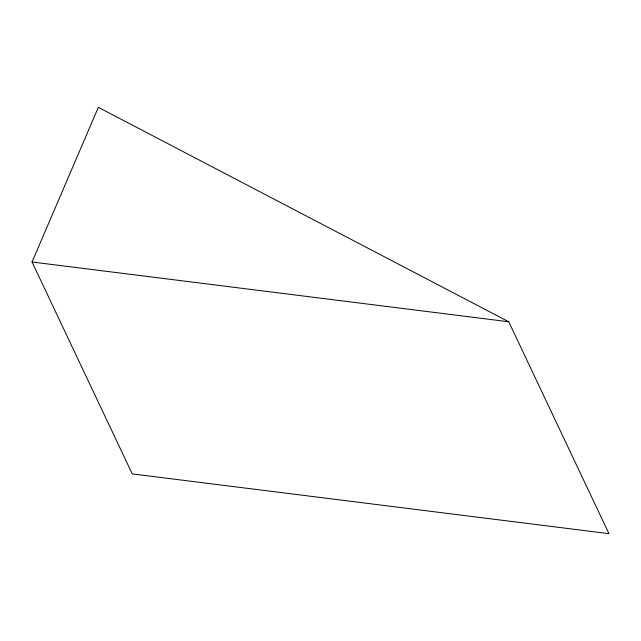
<?xml version="1.0" encoding="UTF-8"?>
<svg xmlns="http://www.w3.org/2000/svg" width="641" height="641" viewBox="0 0 641 641"><rect width="100%" height="100%" fill="white"/><g stroke="black" fill="none" stroke-linecap="round" stroke-linejoin="round"><path stroke-width="0.96" d="M32.05 262.001L98.337 107.335L508.754 321.766L608.95 533.665L132.246 473.899L32.05 262.001L508.754 321.766"/></g></svg>
